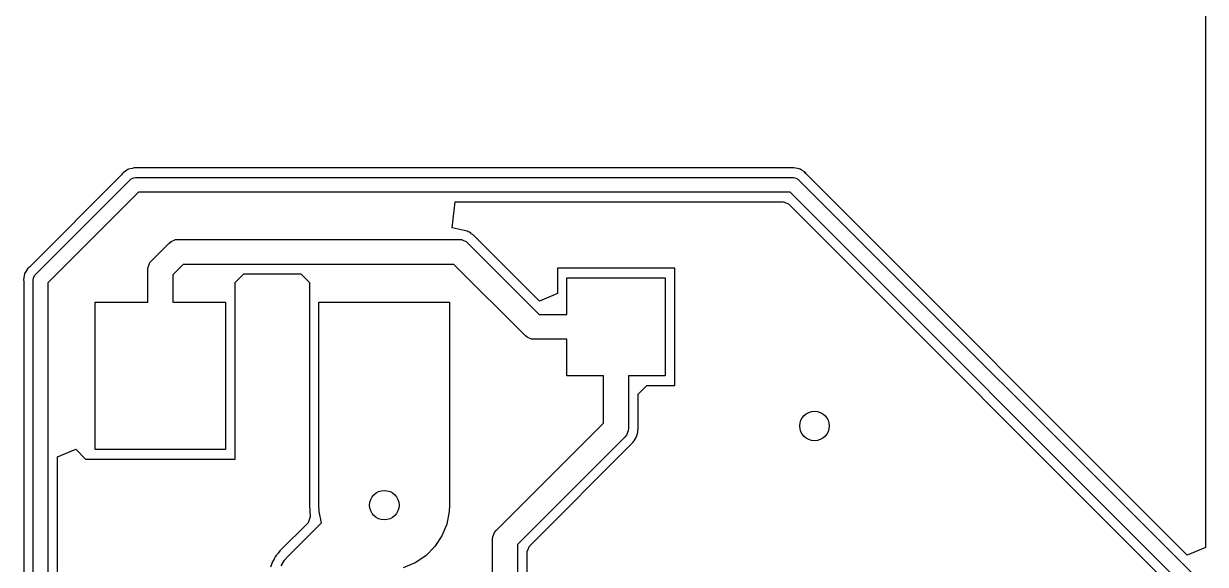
# Model space of a CAD drawing. Header units: inches. Extents: x 3.92 to 7.78, y -6.06 to -2.2.
# Drawn here: x 7.3019 to 7.7756, y -3.8354 to -3.6186 of the extents above; entities that cross this region are included whole.
import ezdxf

# ---------------------------------------------------------------- set-up
doc = ezdxf.new("R2010")
doc.units = ezdxf.units.IN
doc.header["$MEASUREMENT"] = 0
doc.layers.add('F.Cu', color=13, linetype='CONTINUOUS', true_color=0xc83434)

msp = doc.modelspace()

# ---------------------------------------------------------------- linework, layer by layer
at = {"layer": 'F.Cu', "linetype": 'CONTINUOUS'}
for p, q in [((7.77559, -2.24472), (7.77559, -3.82862)), ((7.34118, -3.67921), (7.30421, -3.71618)), ((7.34157, -3.67874), (7.34118, -3.67921)), ((7.34169, -3.67854), (7.34157, -3.67874)), ((7.34173, -3.6785), (7.34169, -3.67854)), ((7.34268, -3.67783), (7.34173, -3.6785)), ((7.34276, -3.6778), (7.34268, -3.67783)), ((7.34366, -3.67713), (7.34276, -3.6778)), ((7.3439, -3.67701), (7.34366, -3.67713)), ((7.34539, -3.67669), (7.3439, -3.67701)), ((7.34502, -3.68083), (7.34609, -3.68039)), ((7.34543, -3.67665), (7.34539, -3.67669)), ((7.34618, -3.6765), (7.34543, -3.67665)), ((7.34609, -3.68039), (7.34667, -3.68033)), ((7.3465, -3.67646), (7.34618, -3.6765)), ((7.34677, -3.6765), (7.3465, -3.67646)), ((7.34667, -3.68033), (7.61043, -3.68033)), ((7.60976, -3.6765), (7.34677, -3.6765)), ((7.61035, -3.67646), (7.60976, -3.6765)), ((7.61047, -3.67646), (7.61035, -3.67646)), ((7.61043, -3.68033), (7.61101, -3.68039)), ((7.61063, -3.6765), (7.61047, -3.67646)), ((7.61276, -3.67685), (7.61063, -3.6765)), ((7.61101, -3.68039), (7.61207, -3.68083)), ((7.61283, -3.67685), (7.61276, -3.67685)), ((7.61315, -3.67697), (7.61283, -3.67685)), ((7.61398, -3.67752), (7.61315, -3.67697)), ((7.61484, -3.67803), (7.61398, -3.67752)), ((7.61516, -3.67839), (7.61484, -3.67803)), ((7.61528, -3.6785), (7.61516, -3.67839)), ((7.61551, -3.67882), (7.61528, -3.6785)), ((7.76831, -3.83165), (7.61551, -3.67882)), ((7.30659, -3.71918), (7.34458, -3.6812)), ((7.34458, -3.6812), (7.34502, -3.68083)), ((7.61207, -3.68083), (7.61252, -3.6812)), ((7.61252, -3.6812), (7.77454, -3.84322)), ((7.34789, -3.68624), (7.31163, -3.72249)), ((7.60921, -3.68624), (7.34789, -3.68624)), ((7.47366, -3.70043), (7.47492, -3.69)), ((7.47492, -3.69), (7.60638, -3.69)), ((7.60638, -3.69), (7.60854, -3.69091)), ((7.7695, -3.84653), (7.60921, -3.68624)), ((7.60854, -3.69091), (7.7648, -3.84724)), ((7.47965, -3.70185), (7.47366, -3.70043)), ((7.48004, -3.70205), (7.47965, -3.70185)), ((7.48055, -3.70228), (7.48004, -3.70205)), ((7.4811, -3.70268), (7.48055, -3.70228)), ((7.48134, -3.70283), (7.4811, -3.70268)), ((7.48205, -3.70327), (7.48134, -3.70283)), ((7.48244, -3.70366), (7.48205, -3.70327)), ((7.48264, -3.70382), (7.48244, -3.70366)), ((7.50862, -3.72984), (7.48264, -3.70382)), ((7.35316, -3.71366), (7.36023, -3.70658)), ((7.36023, -3.70658), (7.36099, -3.70596)), ((7.36099, -3.70596), (7.36226, -3.70543)), ((7.36099, -3.70596), (7.36099, -3.70596)), ((7.36226, -3.70543), (7.36279, -3.70521)), ((7.36279, -3.70521), (7.36377, -3.70512)), ((7.36279, -3.70521), (7.36279, -3.70521)), ((7.36377, -3.70512), (7.47647, -3.70512)), ((7.47647, -3.70512), (7.47744, -3.70521)), ((7.47744, -3.70521), (7.47744, -3.70521)), ((7.47744, -3.70521), (7.47797, -3.70543)), ((7.47797, -3.70543), (7.47925, -3.70596)), ((7.47925, -3.70596), (7.47925, -3.70596)), ((7.47925, -3.70596), (7.48, -3.70658)), ((7.48, -3.70658), (7.50858, -3.73516)), ((7.35254, -3.71442), (7.35316, -3.71366)), ((7.30287, -3.71787), (7.30228, -3.71874)), ((7.30295, -3.71776), (7.30287, -3.71787)), ((7.30362, -3.71665), (7.30295, -3.71776)), ((7.30366, -3.71661), (7.30362, -3.71665)), ((7.30382, -3.7165), (7.30366, -3.71661)), ((7.30421, -3.71618), (7.30382, -3.7165)), ((7.35169, -3.71719), (7.35179, -3.71622)), ((7.35169, -3.73031), (7.35169, -3.71719)), ((7.35179, -3.71622), (7.3518, -3.71618)), ((7.3518, -3.71618), (7.35219, -3.71524)), ((7.35219, -3.71524), (7.35254, -3.71442)), ((7.35254, -3.71442), (7.35254, -3.71442)), ((7.36584, -3.71512), (7.36169, -3.71926)), ((7.4744, -3.71512), (7.36584, -3.71512)), ((7.50297, -3.74369), (7.4744, -3.71512)), ((7.56287, -3.71665), (7.51591, -3.71665)), ((7.51591, -3.71665), (7.51591, -3.72681)), ((7.56287, -3.76362), (7.56287, -3.71665)), ((7.30228, -3.71874), (7.30189, -3.72138)), ((7.30189, -3.72138), (7.30197, -3.72205)), ((7.30197, -3.72205), (7.30197, -3.84898)), ((7.30573, -3.72127), (7.30579, -3.7207)), ((7.30573, -3.84943), (7.30573, -3.72127)), ((7.30579, -3.7207), (7.30623, -3.71963)), ((7.30623, -3.71963), (7.30659, -3.71918)), ((7.31163, -3.72249), (7.31163, -3.84821)), ((7.36169, -3.71926), (7.36169, -3.73031)), ((7.38669, -3.72236), (7.39016, -3.7189)), ((7.38669, -3.79315), (7.38669, -3.72236)), ((7.39016, -3.7189), (7.41303, -3.7189)), ((7.41303, -3.7189), (7.4165, -3.72236)), ((7.4165, -3.72236), (7.4165, -3.81165)), ((7.51969, -3.73516), (7.51969, -3.72047)), ((7.51969, -3.72047), (7.55906, -3.72047)), ((7.55906, -3.72047), (7.55906, -3.75984)), ((7.51591, -3.72681), (7.50862, -3.72984)), ((7.33051, -3.78937), (7.33051, -3.73031)), ((7.33051, -3.73031), (7.35169, -3.73031)), ((7.36169, -3.73031), (7.38287, -3.73031)), ((7.38287, -3.73031), (7.38287, -3.78937)), ((7.42028, -3.78937), (7.42028, -3.73031)), ((7.42028, -3.73031), (7.47264, -3.73031)), ((7.47264, -3.73031), (7.47264, -3.75984)), ((7.50858, -3.73516), (7.51969, -3.73516)), ((7.50373, -3.74431), (7.50297, -3.74369)), ((7.50553, -3.74506), (7.50373, -3.74431)), ((7.50651, -3.74516), (7.50553, -3.74506)), ((7.50553, -3.74506), (7.50553, -3.74506)), ((7.51969, -3.74516), (7.50651, -3.74516)), ((7.51969, -3.75984), (7.51969, -3.74516)), ((7.47264, -3.75984), (7.47264, -3.81164)), ((7.53437, -3.75984), (7.51969, -3.75984)), ((7.53437, -3.77874), (7.53437, -3.75984)), ((7.55906, -3.75984), (7.54437, -3.75984)), ((7.54437, -3.75984), (7.54437, -3.78081)), ((7.54819, -3.76709), (7.55165, -3.76362)), ((7.55165, -3.76362), (7.56287, -3.76362)), ((7.54819, -3.78126), (7.54819, -3.76709)), ((7.49133, -3.82178), (7.53437, -3.77874)), ((7.54291, -3.78435), (7.49986, -3.82739)), ((7.54353, -3.78359), (7.54291, -3.78435)), ((7.54427, -3.78179), (7.54353, -3.78359)), ((7.54353, -3.78359), (7.54353, -3.78359)), ((7.54437, -3.78081), (7.54427, -3.78179)), ((7.5472, -3.78488), (7.54752, -3.78421)), ((7.54752, -3.78421), (7.54764, -3.78402)), ((7.54764, -3.78402), (7.54776, -3.78335)), ((7.54776, -3.78335), (7.54807, -3.78236)), ((7.54807, -3.78209), (7.54811, -3.7815)), ((7.54807, -3.78236), (7.54807, -3.78209)), ((7.54811, -3.7815), (7.54819, -3.78126)), ((7.31547, -3.7922), (7.32276, -3.78917)), ((7.32276, -3.78917), (7.32673, -3.79315)), ((7.38287, -3.78937), (7.33051, -3.78937)), ((7.42028, -3.81164), (7.42028, -3.78937)), ((7.50461, -3.82803), (7.54598, -3.78669)), ((7.54598, -3.78669), (7.54622, -3.78638)), ((7.54622, -3.78638), (7.5465, -3.78594)), ((7.5465, -3.78594), (7.54661, -3.78575)), ((7.54661, -3.78575), (7.54713, -3.78504)), ((7.54713, -3.78504), (7.5472, -3.78488)), ((7.31547, -3.84535), (7.31547, -3.7922)), ((7.32673, -3.79315), (7.38669, -3.79315)), ((7.4165, -3.81165), (7.41681, -3.8163)), ((7.4204, -3.8142), (7.42028, -3.81164)), ((7.47264, -3.81164), (7.47251, -3.8142)), ((7.41681, -3.8163), (7.41591, -3.8187)), ((7.4213, -3.8187), (7.4204, -3.8142)), ((7.47251, -3.8142), (7.47151, -3.81924)), ((7.41591, -3.8187), (7.40465, -3.82996)), ((7.40757, -3.83243), (7.4213, -3.8187)), ((7.47151, -3.81924), (7.46955, -3.82398)), ((7.48996, -3.82434), (7.4907, -3.82254)), ((7.4907, -3.82254), (7.49133, -3.82178)), ((7.4907, -3.82254), (7.4907, -3.82254)), ((7.46955, -3.82398), (7.46669, -3.82825)), ((7.48986, -3.82532), (7.48996, -3.82434)), ((7.48986, -3.89392), (7.48986, -3.82532)), ((7.49986, -3.82739), (7.49986, -3.89599)), ((7.40319, -3.83169), (7.40276, -3.8324)), ((7.40339, -3.83142), (7.40319, -3.83169)), ((7.40386, -3.83091), (7.40339, -3.83142)), ((7.40394, -3.83083), (7.40386, -3.83091)), ((7.40465, -3.82996), (7.40394, -3.83083)), ((7.46307, -3.83188), (7.4588, -3.83473)), ((7.46669, -3.82825), (7.46307, -3.83188)), ((7.5037, -3.8302), (7.50461, -3.82803)), ((7.5037, -3.89618), (7.5037, -3.8302)), ((7.77559, -3.82862), (7.76831, -3.83165)), ((7.40134, -3.83496), (7.40083, -3.8365)), ((7.40138, -3.83488), (7.40134, -3.83496)), ((7.40146, -3.83469), (7.40138, -3.83488)), ((7.40157, -3.83445), (7.40146, -3.83469)), ((7.40228, -3.83323), (7.40157, -3.83445)), ((7.40236, -3.83311), (7.40228, -3.83323)), ((7.40276, -3.8324), (7.40236, -3.83311)), ((7.40516, -3.83594), (7.40646, -3.83369)), ((7.40646, -3.83369), (7.40757, -3.83243)), ((7.4588, -3.83473), (7.45406, -3.83669))]:
    msp.add_line(p, q, dxfattribs=at)
at = {"layer": 'F.Cu'}
for centre in [(7.6189, -3.77989), (7.6189, -3.77989), (7.44646, -3.81164), (7.44646, -3.81164)]:
    msp.add_circle(centre, 0.00591, dxfattribs=at)

doc.saveas('drawing.dxf')
